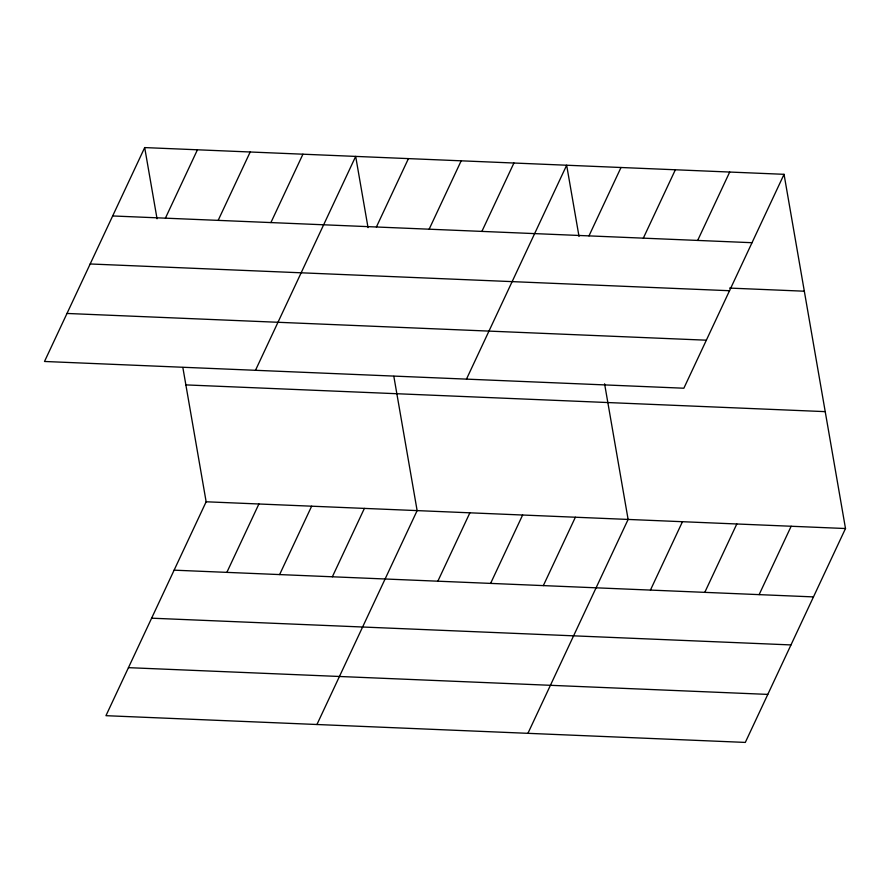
<?xml version="1.0" encoding="UTF-8"?>
<svg xmlns="http://www.w3.org/2000/svg" width="890" height="890" viewBox="0 0 890 890"><rect width="100%" height="100%" fill="white"/><g stroke="black" fill="none" stroke-linecap="round" stroke-linejoin="round"><path stroke-width="1.33" d="M144.692 147.584L44.5 361.474L683.854 388.218L784.046 174.318L144.692 147.584L157.052 218.784M165.407 218.161L197.435 149.787M218.161 220.375L250.19 151.99M270.905 222.578L302.934 154.204M255.486 370.296L355.677 156.406L368.037 227.618M182.851 367.503L206.146 501.782L105.954 715.682L745.308 742.416L845.5 528.527L784.046 174.318M376.392 226.994L408.432 158.609M226.861 572.37L258.89 503.996M429.147 229.197L461.176 160.823M279.616 574.573L311.645 506.199M481.891 231.4L513.919 163.026M332.359 576.787L364.388 508.401M466.471 379.118L566.663 165.229L579.023 236.44M316.94 724.505L417.132 510.615L393.836 376.325M588.98 235.883L621.009 167.498M437.847 581.192L469.876 512.818M643.325 238.153L675.354 169.779M490.601 583.406L522.63 515.021M697.671 240.422L729.7 172.048M543.345 585.609L575.374 517.235M527.926 733.327L628.118 519.437L604.588 383.812M650.434 590.081L682.463 521.707M704.78 592.362L736.809 523.976M759.126 594.631L791.154 526.257M112.663 215.959L752.017 242.703M729.6 288.082L804.326 291.208M90.168 263.974L729.522 290.719M66.995 313.458L706.348 340.191M185.865 384.903L825.219 411.636M206.146 501.782L845.5 528.527M174.117 570.167L813.471 596.901M151.623 618.183L790.976 644.927M128.449 667.656L767.803 694.4"/></g></svg>
